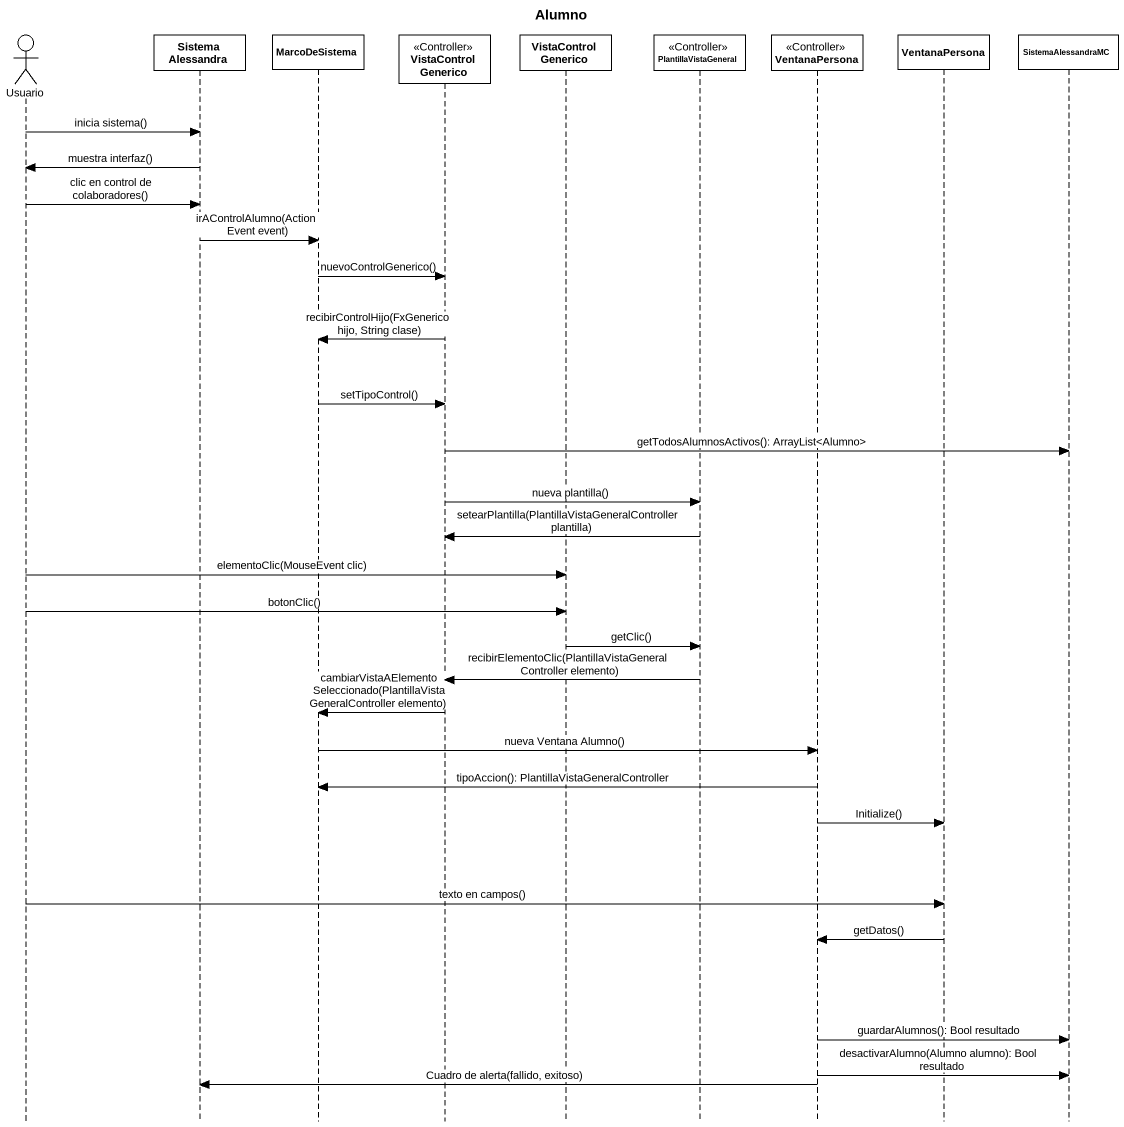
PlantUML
@startuml
title Alumno
hide footbox
actor Usuario
participant "Sistema Alessandra" as Sistema_Alessandra
participant MarcoDeSistema
participant VistaControlGenerico <<Controller>>
participant "VistaControlGenerico" as VistaControlGenerico_2
participant PlantillaVistaGeneral <<Controller>>
participant VentanaPersona <<Controller>>
participant "VentanaPersona" as VentanaPersona_2
participant SistemaAlessandraMC

Usuario -> Sistema_Alessandra : inicia sistema()
Sistema_Alessandra -> Usuario : muestra interfaz()
Usuario -> Sistema_Alessandra : clic en control de colaboradores()
Sistema_Alessandra -> MarcoDeSistema : irAControlAlumno(ActionEvent event)
MarcoDeSistema -> VistaControlGenerico : nuevoControlGenerico()
VistaControlGenerico -> MarcoDeSistema : recibirControlHijo(FxGenerico hijo, String clase)
MarcoDeSistema -> VistaControlGenerico : setTipoControl()
VistaControlGenerico -> SistemaAlessandraMC : getTodosAlumnosActivos(): ArrayList<Alumno>
VistaControlGenerico -> PlantillaVistaGeneral : nueva plantilla()
PlantillaVistaGeneral -> VistaControlGenerico : setearPlantilla(PlantillaVistaGeneralController plantilla)
Usuario -> VistaControlGenerico_2 : elementoClic(MouseEvent clic)
Usuario -> VistaControlGenerico_2 : botonClic()
VistaControlGenerico_2 -> PlantillaVistaGeneral : getClic()
PlantillaVistaGeneral -> VistaControlGenerico : recibirElementoClic(PlantillaVistaGeneralController elemento)
VistaControlGenerico -> MarcoDeSistema : cambiarVistaAElementoSeleccionado(PlantillaVistaGeneralController elemento)
MarcoDeSistema -> VentanaPersona : nueva Ventana Alumno()
VentanaPersona -> MarcoDeSistema : tipoAccion(): PlantillaVistaGeneralController
VentanaPersona -> VentanaPersona_2 : Initialize()
Usuario -> VentanaPersona_2 : texto en campos()
VentanaPersona_2 -> VentanaPersona : getDatos()
VentanaPersona -> SistemaAlessandraMC : guardarAlumnos(): Bool resultado
VentanaPersona -> SistemaAlessandraMC : desactivarAlumno(Alumno alumno): Bool resultado
VentanaPersona -> Sistema_Alessandra : Cuadro de alerta(fallido, exitoso)
@enduml
